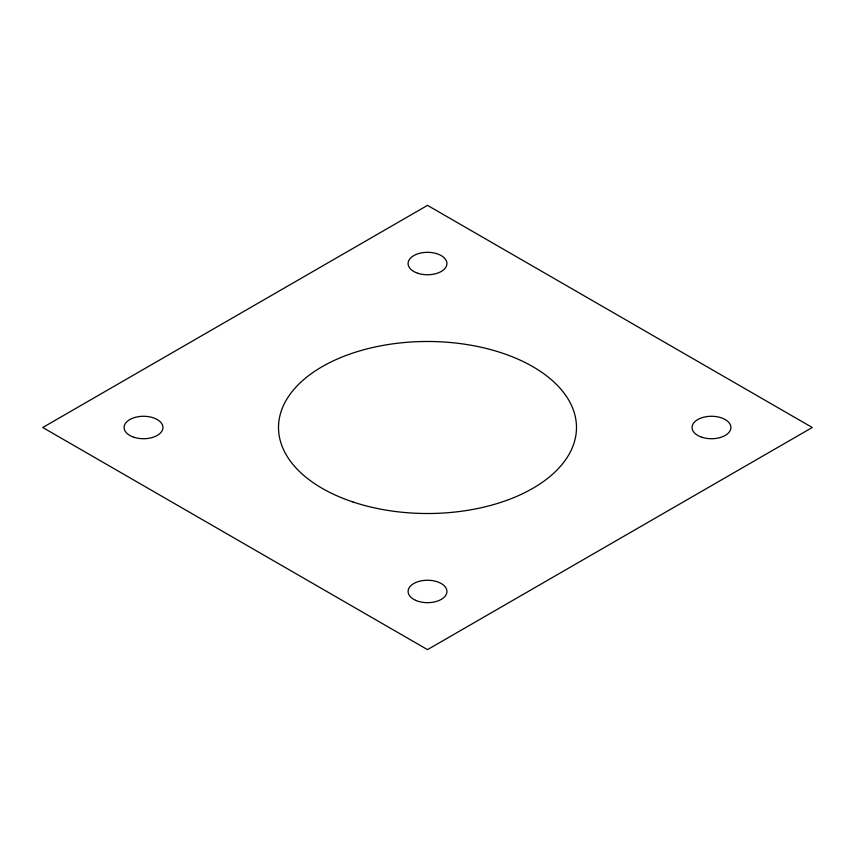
<?xml version="1.0" encoding="UTF-8"?>
<svg xmlns="http://www.w3.org/2000/svg" width="855" height="855" viewBox="0 0 855 855"><rect width="100%" height="100%" fill="white"/><g stroke="black" fill="none" stroke-linecap="round" stroke-linejoin="round"><path stroke-width="1.28" d="M427.5 205.371L42.75 427.5L427.5 649.629L812.25 427.5L427.5 205.371M353.008 501.992A148.984 86.013 0 0 0 576.484 427.5A148.984 86.013 0 0 0 353.008 353.008A148.984 86.013 0 0 0 353.008 501.992M415.616 600.328A19.43 11.222 0 0 0 446.759 592.964A19.43 11.222 0 0 0 420.136 581.079A19.43 11.222 0 0 0 415.616 600.328M133.797 437.215A19.43 11.222 0 0 0 162.952 427.5A19.43 11.222 0 0 0 133.797 417.785A19.43 11.222 0 0 0 133.797 437.215M417.785 273.258A19.43 11.222 0 0 0 446.93 263.543A19.43 11.222 0 0 0 417.785 253.828A19.43 11.222 0 0 0 417.785 273.258M701.763 437.215A19.43 11.222 0 0 0 730.918 427.5A19.43 11.222 0 0 0 701.763 417.785A19.43 11.222 0 0 0 701.763 437.215"/></g></svg>
